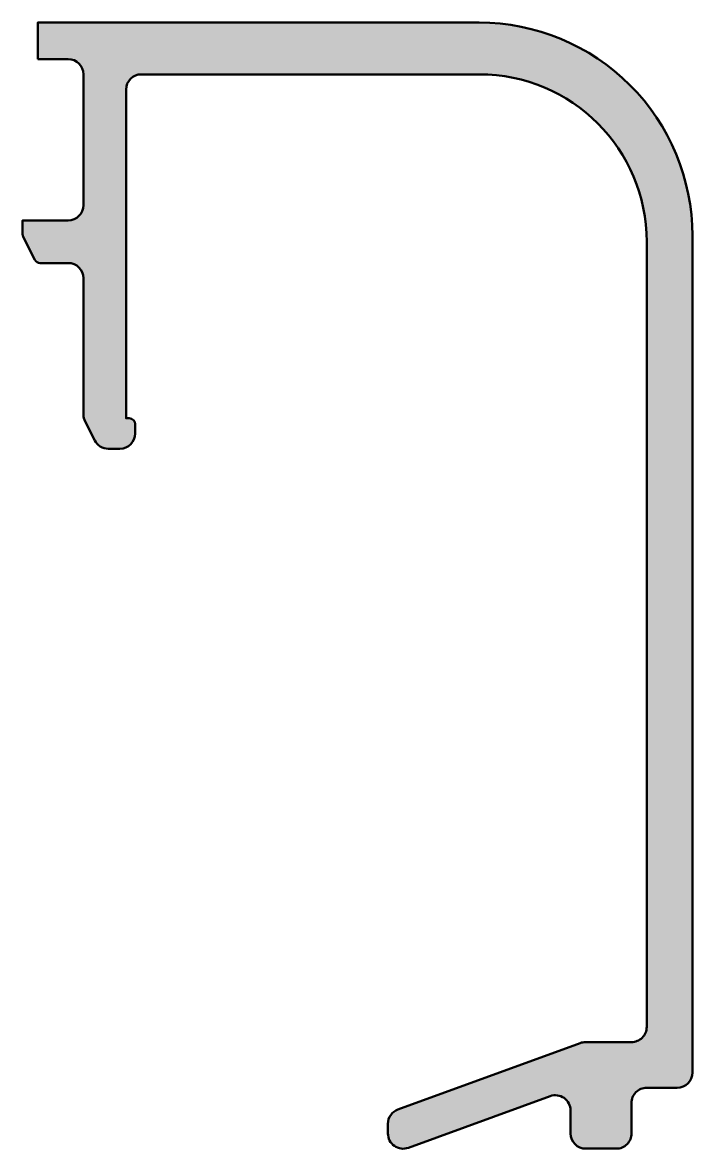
# Model space of a CAD drawing. Extents: x 0 to 22, y -37 to 0.
import ezdxf

# ---------------------------------------------------------------- set-up
doc = ezdxf.new("R2010")
doc.units = 0
doc.layers.add('0S-Alu contour', color=7, linetype='Continuous', lineweight=50)
doc.layers.add('0S-Alu hatch', color=252, linetype='Continuous', lineweight=25)

# ---------------------------------------------------------------- blocks, each defined once
blk = doc.blocks.new('302650__F84E828D_4C09_4FE8_966A_4539DC354CFE_')
at = {"layer": '0S-Alu hatch'}
h = blk.add_hatch(color=256, dxfattribs=at)
edge = h.paths.add_edge_path()
edge.add_line((0.5, -1.200042724609375), (1.500045775901476, -1.200103761628213))
edge.add_ellipse((1.500015258789062, -1.700103760696919), major_axis=(-0.5000000000000002, 0), ratio=1, start_angle=180, end_angle=269.99650299650926, ccw=False)
edge.add_line((2.000015258789062, -1.700103760696919), (2.000015258789062, -5.99951171875))
edge.add_ellipse((1.500015258789062, -5.99951171875), major_axis=(-0.4999999999999999, 0), ratio=1, start_angle=90, end_angle=180, ccw=False)
edge.add_line((1.500015258789062, -6.49951171875), (0, -6.49951171875))
edge.add_line((0, -6.49951171875), (0, -6.951486693106263))
edge.add_arc((0.1999999999999954, -6.951486693106263), 0.1999999999999954, 180, 206.9993241898327)
edge.add_line((0.021797624200915, -7.042282691143409), (0.4029211882428835, -7.79030161327152))
edge.add_arc((0.5811235640419675, -7.699505615234373), 0.1999999999999988, 206.9993241898325, 269.9999999999998)
edge.add_line((0.5811235640419667, -7.899505615234371), (1.500030517578124, -7.899505615234375))
edge.add_ellipse((1.500030517578123, -8.399505615234375), major_axis=(-0.5, 0), ratio=1, start_angle=180, end_angle=269.9999999999999, ccw=False)
edge.add_line((2.000030517578124, -8.399505615234377), (2.000030517578125, -12.87998321349463))
edge.add_arc((2.500030517578118, -12.87998321349463), 0.4999999999999938, 180, 206.9985403162579)
edge.add_line((2.054521472632306, -13.10696711352162), (2.370415908176951, -13.72698390002699))
edge.add_arc((2.815924953122773, -13.49999999999999), 0.5000000000000058, 206.9985403162581, 270.0000000000002)
edge.add_line((2.815924953122776, -14), (3.19969177246094, -14))
edge.add_arc((3.199691772460939, -13.5), 0.5, 270.0000000000001, 360)
edge.add_line((3.699691772460939, -13.5), (3.699691772460937, -13.20009155273438))
edge.add_arc((3.499691772460937, -13.20009155273437), 0.2000000000000006, 0, 89.99999999999947)
edge.add_line((3.499691772460939, -13.00009155273437), (3.400039672851562, -13.00009155273437))
edge.add_line((3.400039672851562, -13.00009155273437), (3.400039672851562, -2.200111865997314))
edge.add_ellipse((3.900039672851562, -2.200111865997314), major_axis=(-0.5000000000000006, 0), ratio=1, start_angle=270.00000000000006, end_angle=360, ccw=False)
edge.add_line((3.900039672851562, -1.700111865997314), (14.99997711181641, -1.700111865997314))
edge.add_ellipse((14.99997711181641, -7.20011186599732), major_axis=(-5.500000000000004, 0), ratio=1, start_angle=180, end_angle=270, ccw=False)
edge.add_line((20.4999771118164, -7.200111865997313), (20.4999771118164, -32.99996948242188))
edge.add_ellipse((19.99997711181641, -32.99996948242188), major_axis=(-0.4999999999999965, 0), ratio=1, start_angle=89.9999999999988, end_angle=180, ccw=False)
edge.add_line((19.9999771118164, -33.49996948242188), (18.49047045538748, -33.49996948242188))
edge.add_arc((18.49047045538748, -33.99996948242194), 0.500000000000064, 89.9999999999992, 110.009981372342)
edge.add_line((18.31937853542262, -33.53015297044859), (12.32918273823828, -35.7115877940162))
edge.add_arc((12.50027465820312, -36.18140430598948), 0.4999999999999986, 110.0099813723428, 180)
edge.add_line((12.00027465820312, -36.18140430598948), (12.00027465820312, -36.50046387630307))
edge.add_arc((12.50027465820312, -36.50046387630307), 0.5, 180, 290.0114334114213)
edge.add_line((12.67137848460842, -36.97027605216643), (17.32910979664158, -35.27394783676403))
edge.add_ellipse((17.50021362304687, -35.74376001262738), major_axis=(-0.4999999999999978, 0), ratio=1, start_angle=180, end_angle=290.0114334114213, ccw=False)
edge.add_line((18.00021362304686, -35.74376001262738), (18.00021362304687, -36.49996948242189))
edge.add_arc((18.50021362304687, -36.49996948242189), 0.5, 180, 270)
edge.add_line((18.50021362304687, -36.99996948242188), (19.50021362304687, -36.99996948242188))
edge.add_arc((19.50021362304688, -36.49996948242189), 0.4999999999999929, 269.9999999999996, 360)
edge.add_line((20.00021362304687, -36.49996948242189), (20.00021362304687, -35.49996948242188))
edge.add_ellipse((20.50021362304687, -35.49996948242187), major_axis=(-0.4999999999999965, 0), ratio=1, start_angle=269.9999999999996, end_angle=360, ccw=False)
edge.add_line((20.50021362304688, -34.99996948242188), (21.49997711181641, -34.99996948242188))
edge.add_arc((21.49997711181641, -34.49996948242187), 0.5, 270, 360)
edge.add_line((21.99997711181641, -34.49996948242187), (21.99997711181641, -7.000160644529387))
edge.add_arc((14.9999771118164, -7.000160644529389), 7, 0, 90.00000000000006)
edge.add_line((14.9999771118164, -0.0001606445293891), (0.5, -0.0001606445293874))
edge.add_line((0.5, -0.0001606445293874), (0.5, -1.200042724609375))
at = {"layer": '0S-Alu contour', "color": 7}
for points in [[(14.9999771118164, -0.0001606445293891), (0.5, -0.0001606445293874), (0.5, -1.200042724609375)], [(0.5, -1.200042724609375), (1.500045775901476, -1.200103761628213)], [(2.000015258789062, -1.700103760696919), (2.000015258789062, -5.99951171875)], [(3.900039672851562, -1.700111865997314), (14.99997711181641, -1.700111865997314)], [(3.499691772460939, -13.00009155273437), (3.400039672851562, -13.00009155273437), (3.400039672851562, -2.200111865997314)], [(1.500015258789062, -6.49951171875), (0, -6.49951171875), (0, -6.951486693106263)], [(21.99997711181641, -34.49996948242187), (21.99997711181641, -7.000160644529387)], [(0.021797624200915, -7.042282691143409), (0.4029211882428835, -7.79030161327152)], [(20.4999771118164, -7.200111865997313), (20.4999771118164, -32.99996948242188)], [(0.5811235640419667, -7.899505615234371), (1.500030517578124, -7.899505615234375)], [(2.000030517578124, -8.399505615234377), (2.000030517578125, -12.87998321349463)], [(2.054521472632306, -13.10696711352162), (2.370415908176951, -13.72698390002699)], [(3.699691772460939, -13.5), (3.699691772460937, -13.20009155273438)], [(2.815924953122776, -14), (3.19969177246094, -14)], [(18.31937853542262, -33.53015297044859), (12.32918273823828, -35.7115877940162)], [(19.9999771118164, -33.49996948242188), (18.49047045538748, -33.49996948242188)], [(20.50021362304688, -34.99996948242188), (21.49997711181641, -34.99996948242188)], [(12.67137848460842, -36.97027605216643), (17.32910979664158, -35.27394783676403)], [(20.00021362304687, -36.49996948242189), (20.00021362304687, -35.49996948242188)], [(18.00021362304686, -35.74376001262738), (18.00021362304687, -36.49996948242189)], [(12.00027465820312, -36.18140430598948), (12.00027465820312, -36.50046387630307)], [(18.50021362304687, -36.99996948242188), (19.50021362304687, -36.99996948242188)]]:
    blk.add_lwpolyline(points, dxfattribs=at)
for centre, radius, start, end in [((14.9999771118164, -7.000160644529389), 7, 0, 90.00000000000006), ((0.1999999999999954, -6.951486693106263), 0.1999999999999954, 180, 206.9993241898327), ((0.5811235640419675, -7.699505615234373), 0.1999999999999988, 206.9993241898325, 269.9999999999998), ((2.500030517578118, -12.87998321349463), 0.4999999999999938, 180, 206.9985403162579), ((3.499691772460937, -13.20009155273437), 0.2000000000000006, 0, 89.99999999999947), ((3.199691772460939, -13.5), 0.5, 270.0000000000001, 0), ((2.815924953122773, -13.49999999999999), 0.5000000000000058, 206.9985403162581, 270.0000000000002), ((18.49047045538748, -33.99996948242194), 0.500000000000064, 89.9999999999992, 110.009981372342), ((21.49997711181641, -34.49996948242187), 0.5, 270, 0), ((12.50027465820312, -36.18140430598948), 0.4999999999999986, 110.0099813723428, 180), ((12.50027465820312, -36.50046387630307), 0.5, 180, 290.0114334114213), ((18.50021362304687, -36.49996948242189), 0.5, 180, 270), ((19.50021362304688, -36.49996948242189), 0.4999999999999929, 269.9999999999996, 0)]:
    blk.add_arc(centre, radius, start, end, dxfattribs=at)
at = {"layer": '0S-Alu contour', "color": 7, "extrusion": (0, 0, -1)}
for centre, radius, start, end in [((-1.500015258789062, -1.700103760696919), 0.5000000000000002, 90.00349700349072, 180), ((-3.900039672851562, -2.200111865997314), 0.5000000000000006, 0, 89.99999999999994), ((-14.99997711181641, -7.20011186599732), 5.500000000000006, 90, 180), ((-1.500015258789062, -5.99951171875), 0.4999999999999999, 180, 270), ((-1.500030517578123, -8.399505615234375), 0.5, 90.0000000000001, 180), ((-19.99997711181641, -32.99996948242188), 0.4999999999999965, 180, 270.0000000000012), ((-20.50021362304687, -35.49996948242187), 0.4999999999999965, 0, 90.0000000000004), ((-17.50021362304687, -35.74376001262738), 0.4999999999999978, 69.9885665885787, 180)]:
    blk.add_arc(centre, radius, start, end, dxfattribs=at)
blk = doc.blocks.new('302650__E3D756E6_69A0_4661_B7ED_49855D87A4C0_')
at = {"layer": '0S-Alu contour', "color": 7}
blk.add_blockref('302650__F84E828D_4C09_4FE8_966A_4539DC354CFE_', (0, 0), dxfattribs=at)

msp = doc.modelspace()

# ---------------------------------------------------------------- block references
at = {"layer": '0S-Alu contour', "color": 7}
msp.add_blockref('302650__E3D756E6_69A0_4661_B7ED_49855D87A4C0_', (0, 0), dxfattribs=at)

doc.saveas('drawing.dxf')
